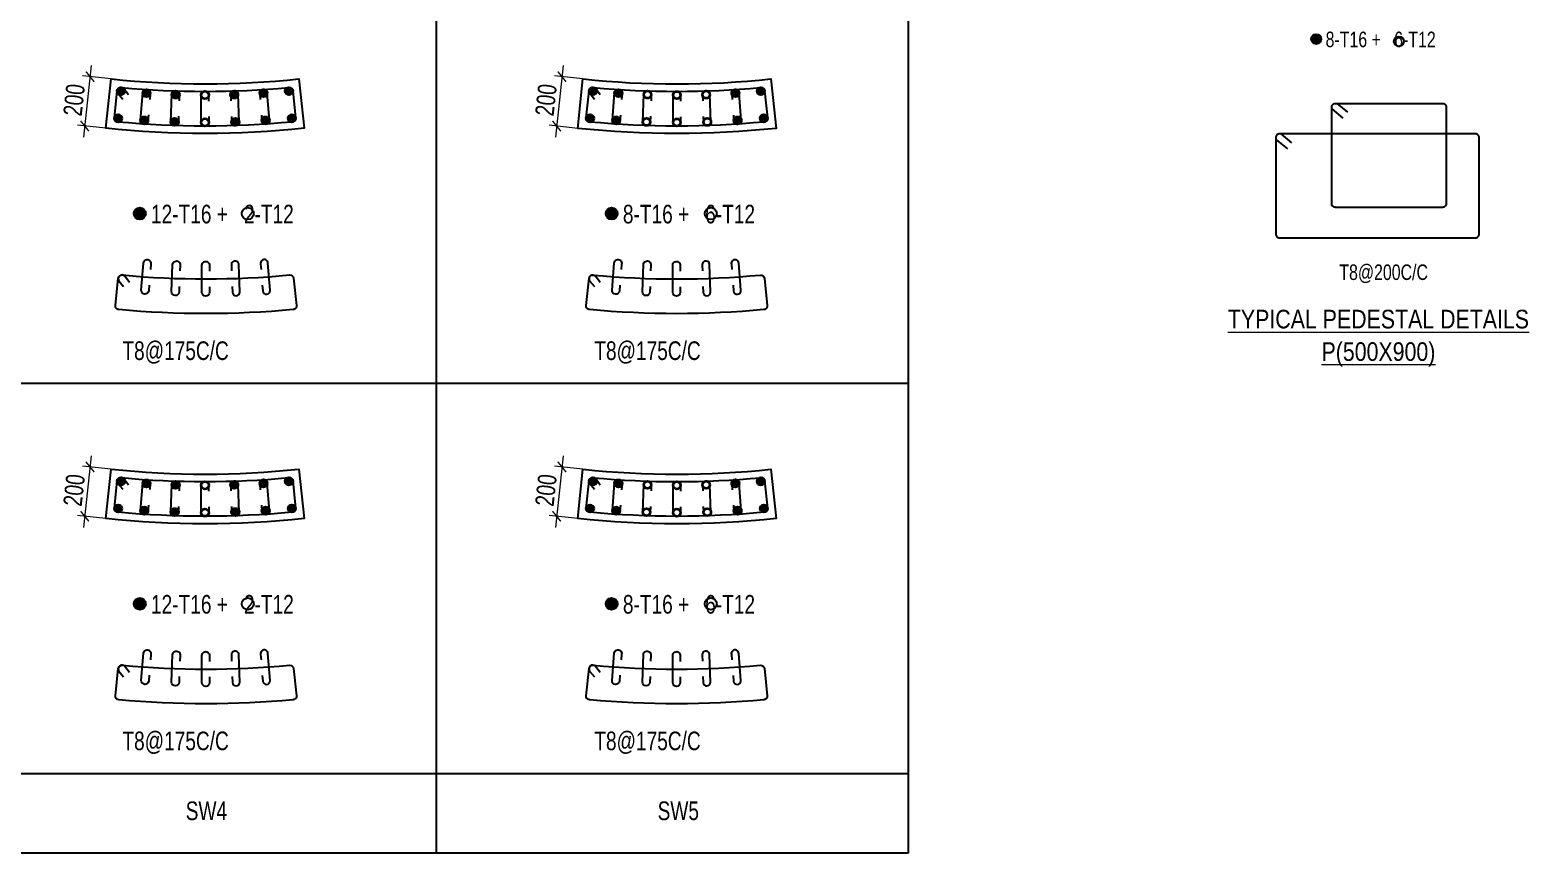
# Model space of a CAD drawing. Header units: millimetres. Extents: x 356 to 40629, y 2483 to 64847.
# Drawn here: x 33773 to 39809, y 2483 to 5798 of the extents above; entities that cross this region are included whole.
import ezdxf

# ---------------------------------------------------------------- set-up
doc = ezdxf.new("R2010")
doc.units = ezdxf.units.MM
for name, color, linetype in [('-S-HIGHER DIA REINF.', 3, 'Continuous'), ('S-TIES', 3, 'Continuous'), ('STR-RC WALL', 4, 'Continuous'), ('TABLE', 11, 'Continuous'), ('Ties', 3, 'Continuous'), ('TXT1', 4, 'Continuous'), ('TXT3', 6, 'Continuous')]:
    doc.layers.add(name, color=color, linetype=linetype)
for name, color, linetype, lineweight in [('STR-COL-DIM', 8, 'Continuous', 18), ('T-COLUMN REINF.', 3, 'Continuous', 35), ('TEXT', 4, 'Continuous', 20)]:
    doc.layers.add(name, color=color, linetype=linetype, lineweight=lineweight)
doc.styles.add('EL', font='swisscl.ttf')
doc.styles.add('sobha sed', font='swisscl.ttf')
doc.dimstyles.new('S-30', dxfattribs={"dimscale": 30, "dimtxt": 2.5, "dimasz": 1.25, "dimexe": 1, "dimexo": 0, "dimgap": 0.5, "dimtad": 1, "dimdec": 0, "dimrnd": 0.0005, "dimzin": 0, "dimdsep": 46, "dimtxsty": 'EL', "dimblk": 'ARCHTICK', "dimcen": 0.09, "dimdle": 1.5, "dimclrd": 251, "dimclre": 251, "dimclrt": 6, "dimadec": 0, "dimazin": 0, "dimtfac": 1, "dimtdec": 0, "dimtofl": 0, "dimtmove": 0, "dimatfit": 3, "dimfxl": 2, "dimtolj": 1, "dimtzin": 0, "dimlwd": -1, "dimlwe": -1, "dimarcsym": 0})

# ---------------------------------------------------------------- blocks, each defined once
blk = doc.blocks.new('_ArchTick')
at = {"color": 0, "linetype": 'ByBlock', "const_width": 0.15}
blk.add_lwpolyline([(-0.5, -0.5), (0.5, 0.5)], dxfattribs=at)
blk = doc.blocks.new('*D354')
at = {"layer": 'TEXT', "color": 251, "linetype": 'Continuous', "transparency": 16777216}
for p, q in [((34020, 4082.9), (33989.2, 3794.5)), ((34100, 4029.1), (33985.4, 4041.3)), ((34078.7, 3830.2), (33964.2, 3842.4))]:
    blk.add_line(p, q, dxfattribs=at)
at = {"layer": 'TEXT', "color": 251, "transparency": 16777216, "xscale": 37.5, "yscale": 37.5, "zscale": 37.5}
for p, rotation in [((34015.3, 4038.2), 83.89452273204304), ((33994, 3839.3), 263.894522732043)]:
    blk.add_blockref('_ArchTick', p, dxfattribs=dict(at, rotation=rotation))
at = {"layer": 'TEXT', "color": 6, "transparency": 16777216, "insert": (33951.5, 3944.4), "char_height": 75, "attachment_point": 5, "rotation": 83.89452, "style": 'EL'}
blk.add_mtext('\\A1;200', dxfattribs=at)
blk = doc.blocks.new('*D346')
at = {"layer": 'TEXT', "color": 251, "linetype": 'Continuous', "transparency": 16777216}
for p, q in [((35920, 4082.8), (35889.2, 3794.4)), ((36000, 4029), (35885.4, 4041.3)), ((35978.7, 3830.1), (35864.2, 3842.4))]:
    blk.add_line(p, q, dxfattribs=at)
at = {"layer": 'TEXT', "color": 251, "transparency": 16777216, "xscale": 37.5, "yscale": 37.5, "zscale": 37.5}
for p, rotation in [((35915.3, 4038.1), 83.89452273205129), ((35894, 3839.2), 263.8945227320513)]:
    blk.add_blockref('_ArchTick', p, dxfattribs=dict(at, rotation=rotation))
at = {"layer": 'TEXT', "color": 6, "transparency": 16777216, "insert": (35851.5, 3944.3), "char_height": 75, "attachment_point": 5, "rotation": 83.89452, "style": 'EL'}
blk.add_mtext('\\A1;200', dxfattribs=at)
blk = doc.blocks.new('*D379')
at = {"layer": 'TEXT', "color": 251, "linetype": 'Continuous', "transparency": 16777216}
for p, q in [((34100, 5600.9), (33985.4, 5613.2)), ((34020, 5654.7), (33989.2, 5366.3)), ((34078.7, 5402), (33964.2, 5414.3))]:
    blk.add_line(p, q, dxfattribs=at)
at = {"layer": 'TEXT', "color": 251, "transparency": 16777216, "xscale": 37.5, "yscale": 37.5, "zscale": 37.5}
for p, rotation in [((34015.3, 5610), 83.89452273204304), ((33994, 5411.1), 263.894522732043)]:
    blk.add_blockref('_ArchTick', p, dxfattribs=dict(at, rotation=rotation))
at = {"layer": 'TEXT', "color": 6, "transparency": 16777216, "insert": (33951.5, 5516.2), "char_height": 75, "attachment_point": 5, "rotation": 83.89452, "style": 'EL'}
blk.add_mtext('\\A1;200', dxfattribs=at)
blk = doc.blocks.new('*D371')
at = {"layer": 'TEXT', "color": 251, "linetype": 'Continuous', "transparency": 16777216}
for p, q in [((35920, 5654.6), (35889.2, 5366.2)), ((36000, 5600.8), (35885.4, 5613.1)), ((35978.7, 5401.9), (35864.2, 5414.2))]:
    blk.add_line(p, q, dxfattribs=at)
at = {"layer": 'TEXT', "color": 251, "transparency": 16777216, "xscale": 37.5, "yscale": 37.5, "zscale": 37.5}
for p, rotation in [((35915.3, 5609.9), 83.89452273205129), ((35894, 5411), 263.8945227320513)]:
    blk.add_blockref('_ArchTick', p, dxfattribs=dict(at, rotation=rotation))
at = {"layer": 'TEXT', "color": 6, "transparency": 16777216, "insert": (35851.5, 5516.1), "char_height": 75, "attachment_point": 5, "rotation": 83.89452, "style": 'EL'}
blk.add_mtext('\\A1;200', dxfattribs=at)

msp = doc.modelspace()

# ---------------------------------------------------------------- hatches: boundary and pattern name
at = {"layer": '-S-HIGHER DIA REINF.'}
h = msp.add_hatch(color=256, dxfattribs=at)
h.dxf.hatch_style = 1
h.paths.add_polyline_path([(34137, 5537, 1), (34142.9, 5566.4, 1)])
h = msp.add_hatch(color=256, dxfattribs=at)
h.dxf.hatch_style = 1
h.paths.add_polyline_path([(34239.6, 5528.8, 1), (34245.5, 5558.3, 1)])
h = msp.add_hatch(color=256, dxfattribs=at)
h.dxf.hatch_style = 1
h.paths.add_polyline_path([(34356.9, 5523.1, 1), (34362.8, 5552.6, 1)])
h = msp.add_hatch(color=256, dxfattribs=at)
h.dxf.hatch_style = 1
h.paths.add_polyline_path([(34593.4, 5523.5, 1), (34599.3, 5552.9, 1)])
h = msp.add_hatch(color=256, dxfattribs=at)
h.dxf.hatch_style = 1
h.paths.add_polyline_path([(34710.8, 5529, 1), (34716.6, 5558.5, 1)])
h = msp.add_hatch(color=256, dxfattribs=at)
h.dxf.hatch_style = 1
h.paths.add_polyline_path([(34819.2, 5537, -1), (34813.3, 5566.4, -1)])
h = msp.add_hatch(color=256, dxfattribs=at)
h.dxf.hatch_style = 1
h.paths.add_polyline_path([(36037, 5536.9, 1), (36042.9, 5566.3, 1)])
h = msp.add_hatch(color=256, dxfattribs=at)
h.dxf.hatch_style = 1
h.paths.add_polyline_path([(36139.6, 5528.8, 1), (36145.5, 5558.2, 1)])
h = msp.add_hatch(color=256, dxfattribs=at)
h.dxf.hatch_style = 1
h.paths.add_polyline_path([(36610.8, 5529, 1), (36616.6, 5558.4, 1)])
h = msp.add_hatch(color=256, dxfattribs=at)
h.dxf.hatch_style = 1
h.paths.add_polyline_path([(36719.2, 5536.9, -1), (36713.3, 5566.3, -1)])
h = msp.add_hatch(color=256, dxfattribs=at)
h.dxf.hatch_style = 1
h.paths.add_polyline_path([(34128.2, 5457.3, -1), (34128.3, 5427.3, -1)])
h = msp.add_hatch(color=256, dxfattribs=at)
h.dxf.hatch_style = 1
h.paths.add_polyline_path([(34230.7, 5419.1, 1), (34236.6, 5448.6, 1)])
h = msp.add_hatch(color=256, dxfattribs=at)
h.dxf.hatch_style = 1
h.paths.add_polyline_path([(34352.8, 5413.9, 1), (34358.7, 5443.3, 1)])
h = msp.add_hatch(color=256, dxfattribs=at)
h.dxf.hatch_style = 1
h.paths.add_polyline_path([(34597.3, 5413.7, 1), (34603.2, 5443.1, 1)])
h = msp.add_hatch(color=256, dxfattribs=at)
h.dxf.hatch_style = 1
h.paths.add_polyline_path([(34719.5, 5419.1, 1), (34725.4, 5448.6, 1)])
h = msp.add_hatch(color=256, dxfattribs=at)
h.dxf.hatch_style = 1
h.paths.add_polyline_path([(34827.9, 5457.3, 1), (34827.8, 5427.3, 1)])
h = msp.add_hatch(color=256, dxfattribs=at)
h.dxf.hatch_style = 1
h.paths.add_polyline_path([(36028.2, 5457.2, -1), (36028.3, 5427.2, -1)])
h = msp.add_hatch(color=256, dxfattribs=at)
h.dxf.hatch_style = 1
h.paths.add_polyline_path([(36130.7, 5419.1, 1), (36136.6, 5448.5, 1)])
h = msp.add_hatch(color=256, dxfattribs=at)
h.dxf.hatch_style = 1
h.paths.add_polyline_path([(36619.5, 5418.9, 1), (36625.4, 5448.3, 1)])
h = msp.add_hatch(color=256, dxfattribs=at)
h.dxf.hatch_style = 1
h.paths.add_polyline_path([(36727.9, 5457.2, 1), (36727.8, 5427.2, 1)])
h = msp.add_hatch(color=256, dxfattribs=at)
h.dxf.hatch_style = 1
h.paths.add_polyline_path([(34137, 3965.2, 1), (34142.9, 3994.6, 1)])
h = msp.add_hatch(color=256, dxfattribs=at)
h.dxf.hatch_style = 1
h.paths.add_polyline_path([(34239.6, 3957, 1), (34245.5, 3986.5, 1)])
h = msp.add_hatch(color=256, dxfattribs=at)
h.dxf.hatch_style = 1
h.paths.add_polyline_path([(34710.8, 3957.2, 1), (34716.6, 3986.6, 1)])
h = msp.add_hatch(color=256, dxfattribs=at)
h.dxf.hatch_style = 1
h.paths.add_polyline_path([(34819.2, 3965.2, -1), (34813.3, 3994.6, -1)])
h = msp.add_hatch(color=256, dxfattribs=at)
h.dxf.hatch_style = 1
h.paths.add_polyline_path([(36037, 3965.1, 1), (36042.9, 3994.5, 1)])
h = msp.add_hatch(color=256, dxfattribs=at)
h.dxf.hatch_style = 1
h.paths.add_polyline_path([(36139.6, 3956.9, 1), (36145.5, 3986.4, 1)])
h = msp.add_hatch(color=256, dxfattribs=at)
h.dxf.hatch_style = 1
h.paths.add_polyline_path([(36610.8, 3957.1, 1), (36616.6, 3986.6, 1)])
h = msp.add_hatch(color=256, dxfattribs=at)
h.dxf.hatch_style = 1
h.paths.add_polyline_path([(36719.2, 3965.1, -1), (36713.3, 3994.5, -1)])
h = msp.add_hatch(color=256, dxfattribs=at)
h.dxf.hatch_style = 1
h.paths.add_polyline_path([(34356.9, 3951.3, 1), (34362.8, 3980.7, 1)])
h = msp.add_hatch(color=256, dxfattribs=at)
h.dxf.hatch_style = 1
h.paths.add_polyline_path([(34593.4, 3951.7, 1), (34599.3, 3981.1, 1)])
h = msp.add_hatch(color=256, dxfattribs=at)
h.dxf.hatch_style = 1
h.paths.add_polyline_path([(34128.2, 3885.5, -1), (34128.3, 3855.5, -1)])
h = msp.add_hatch(color=256, dxfattribs=at)
h.dxf.hatch_style = 1
h.paths.add_polyline_path([(34230.7, 3847.3, 1), (34236.6, 3876.7, 1)])
h = msp.add_hatch(color=256, dxfattribs=at)
h.dxf.hatch_style = 1
h.paths.add_polyline_path([(34352.8, 3842, 1), (34358.7, 3871.5, 1)])
h = msp.add_hatch(color=256, dxfattribs=at)
h.dxf.hatch_style = 1
h.paths.add_polyline_path([(34597.3, 3841.9, 1), (34603.2, 3871.3, 1)])
h = msp.add_hatch(color=256, dxfattribs=at)
h.dxf.hatch_style = 1
h.paths.add_polyline_path([(34719.5, 3847.3, 1), (34725.4, 3876.7, 1)])
h = msp.add_hatch(color=256, dxfattribs=at)
h.dxf.hatch_style = 1
h.paths.add_polyline_path([(34827.9, 3885.5, 1), (34827.8, 3855.5, 1)])
h = msp.add_hatch(color=256, dxfattribs=at)
h.dxf.hatch_style = 1
h.paths.add_polyline_path([(36028.2, 3885.4, -1), (36028.3, 3855.4, -1)])
h = msp.add_hatch(color=256, dxfattribs=at)
h.dxf.hatch_style = 1
h.paths.add_polyline_path([(36130.7, 3847.2, 1), (36136.6, 3876.7, 1)])
h = msp.add_hatch(color=256, dxfattribs=at)
h.dxf.hatch_style = 1
h.paths.add_polyline_path([(36619.5, 3847.1, 1), (36625.4, 3876.5, 1)])
h = msp.add_hatch(color=256, dxfattribs=at)
h.dxf.hatch_style = 1
h.paths.add_polyline_path([(36727.9, 3885.4, 1), (36727.8, 3855.4, 1)])
at = {"layer": 'S-TIES', "ltscale": 7}
h = msp.add_hatch(color=256, dxfattribs=at)
h.dxf.hatch_style = 1
edge = h.paths.add_edge_path()
edge.add_arc((38952.3, 5761.6), 20, 0, 360)
h = msp.add_hatch(color=256, dxfattribs=at)
h.dxf.hatch_style = 1
edge = h.paths.add_edge_path()
edge.add_arc((34215.4, 5058.5), 24, 0, 360)
h = msp.add_hatch(color=256, dxfattribs=at)
h.dxf.hatch_style = 1
edge = h.paths.add_edge_path()
edge.add_arc((36115.4, 5058.4), 24, 0, 360)
h = msp.add_hatch(color=256, dxfattribs=at)
h.dxf.hatch_style = 1
edge = h.paths.add_edge_path()
edge.add_arc((34215.4, 3486.6), 24, 0, 360)
h = msp.add_hatch(color=256, dxfattribs=at)
h.dxf.hatch_style = 1
edge = h.paths.add_edge_path()
edge.add_arc((36115.4, 3486.6), 24, 0, 360)

# ---------------------------------------------------------------- linework, layer by layer
at = {"layer": 'S-TIES', "ltscale": 7, "elevation": 0}
for points in [[(39029.6, 5502.5), (39460.7, 5502.5, -0.414214), (39475.7, 5487.5), (39475.7, 5098.5, -0.414214), (39460.7, 5083.5), (39029.6, 5083.5, -0.414214), (39014.6, 5098.5), (39014.6, 5487.5, -0.414214)], [(38804.2, 4960.7), (39593, 4960.7, 0.414214), (39608, 4975.7), (39608, 5364.8, 0.414214), (39593, 5379.8), (38804.2, 5379.8, 0.414214), (38789.2, 5364.8), (38789.2, 4975.7, 0.414214)]]:
    msp.add_lwpolyline(points, format="xyb", close=True, dxfattribs=at)
for points in [[(39034.9, 5502.5), (39078.4, 5466.5)], [(39014.6, 5480.5), (39059.3, 5442.8)], [(38809.6, 5379.8), (38853, 5343.7)], [(38789.2, 5357.5), (38836.4, 5320)]]:
    msp.add_lwpolyline(points, dxfattribs=at)
at = {"layer": 'S-TIES', "ltscale": 7}
for centre, radius in [((38952.3, 5761.6, 0), 20), ((39285.3, 5752.2, 0), 20), ((34215.4, 5058.5, 0), 24), ((34650.4, 5058.5, 0), 24), ((36115.4, 5058.4, 0), 24), ((36514.4, 5058.4, 0), 24), ((34215.4, 3486.6, 0), 24), ((34650.4, 3486.6, 0), 24), ((36115.4, 3486.6, 0), 24), ((36514.4, 3486.6, 0), 24)]:
    msp.add_circle(centre, radius, dxfattribs=at)
at = {"layer": 'STR-RC WALL', "elevation": 0}
for points in [[(34100, 5600.9, 0.052915), (34856.3, 5600.9), (34877.4, 5402, -0.052923), (34078.7, 5402)], [(36000, 5600.8, 0.052915), (36756.3, 5600.8), (36777.4, 5401.9, -0.052923), (35978.7, 5401.9)], [(34100, 4029.1, 0.052915), (34856.3, 4029.1), (34877.4, 3830.2, -0.052923), (34078.7, 3830.2)], [(36000, 4029, 0.052915), (36756.3, 4029), (36777.4, 3830.1, -0.052923), (35978.7, 3830.1)]]:
    msp.add_lwpolyline(points, format="xyb", close=True, dxfattribs=at)
at = {"layer": 'T-COLUMN REINF.', "color": 3}
for centre in [(34140, 5551.7, 0), (34140, 5551.7, 0), (34242.5, 5543.6, 0), (34242.5, 5543.6, 0), (34359.9, 5537.9, 0), (34359.9, 5537.9, 0), (34596, 5537.9, 0), (34596, 5537.9, 0), (34713.7, 5543.8, 0), (34713.7, 5543.8, 0), (34816.3, 5551.7, 0), (34816.3, 5551.7, 0), (36040, 5551.6, 0), (36040, 5551.6, 0), (36142.5, 5543.5, 0), (36142.5, 5543.5, 0), (36259.9, 5537.8, 0), (36259.9, 5537.8, 0), (36496, 5537.8, 0), (36496, 5537.8, 0), (36613.7, 5543.7, 0), (36613.7, 5543.7, 0), (36716.3, 5551.6, 0), (36716.3, 5551.6, 0), (34478, 5536, 0), (34478, 5536, 0), (36378, 5535.9, 0), (36378, 5535.9, 0), (34128.3, 5442.3, 0), (34128.3, 5442.3, 0), (34233.6, 5433.8, 0), (34233.6, 5433.8, 0), (34355.8, 5427.9, 0), (34355.8, 5427.9, 0), (34478, 5425.9, 0), (34478, 5425.9, 0), (34600.3, 5427.9, 0), (34600.3, 5427.9, 0), (34722.5, 5433.9, 0), (34722.5, 5433.9, 0), (34827.9, 5442.3, 0), (34827.9, 5442.3, 0), (36028.3, 5442.2, 0), (36028.3, 5442.2, 0), (36133.6, 5433.8, 0), (36133.6, 5433.8, 0), (36255.8, 5427.8, 0), (36255.8, 5427.8, 0), (36378, 5425.8, 0), (36378, 5425.8, 0), (36500.3, 5427.8, 0), (36500.3, 5427.8, 0), (36622.5, 5433.8, 0), (36622.5, 5433.8, 0), (36727.9, 5442.2, 0), (36727.9, 5442.2, 0), (34140, 3979.9, 0), (34140, 3979.9, 0), (34242.5, 3971.7, 0), (34242.5, 3971.7, 0), (34713.7, 3971.9, 0), (34713.7, 3971.9, 0), (34816.3, 3979.9, 0), (34816.3, 3979.9, 0), (36040, 3979.8, 0), (36040, 3979.8, 0), (36142.5, 3971.7, 0), (36142.5, 3971.7, 0), (36613.7, 3971.9, 0), (36613.7, 3971.9, 0), (36716.3, 3979.8, 0), (36716.3, 3979.8, 0), (34359.9, 3966, 0), (34359.9, 3966, 0), (34478, 3964.1, 0), (34478, 3964.1, 0), (34596, 3966.1, 0), (34596, 3966.1, 0), (36259.9, 3966, 0), (36259.9, 3966, 0), (36378, 3964.1, 0), (36378, 3964.1, 0), (36496, 3966, 0), (36496, 3966, 0), (34128.3, 3870.5, 0), (34128.3, 3870.5, 0), (34233.6, 3862, 0), (34233.6, 3862, 0), (34355.8, 3856.1, 0), (34355.8, 3856.1, 0), (34478, 3854.1, 0), (34478, 3854.1, 0), (34600.3, 3856.1, 0), (34600.3, 3856.1, 0), (34722.5, 3862, 0), (34722.5, 3862, 0), (34827.9, 3870.5, 0), (34827.9, 3870.5, 0), (36028.3, 3870.4, 0), (36028.3, 3870.4, 0), (36133.6, 3861.9, 0), (36133.6, 3861.9, 0), (36255.8, 3856, 0), (36255.8, 3856, 0), (36378, 3854, 0), (36378, 3854, 0), (36500.3, 3856, 0), (36500.3, 3856, 0), (36622.5, 3862, 0), (36622.5, 3862, 0), (36727.9, 3870.4, 0), (36727.9, 3870.4, 0)]:
    msp.add_circle(centre, 15, dxfattribs=at)
at = {"layer": 'TABLE', "ltscale": 10}
for p, q in [((35409.4, 9308.6, 0), (35409.4, 2482.8, 0)), ((37309.4, 9308.6, 0), (37309.4, 2482.8, 0)), ((22927.1, 4375.6, 0), (37309.4, 4375.6, 0)), ((22927.1, 2803.8, 0), (37309.4, 2803.8, 0)), ((37309.4, 2482.8, 0), (22927.1, 2482.8, 0))]:
    msp.add_line(p, q, dxfattribs=at)
at = {"layer": 'Ties', "ltscale": 7, "elevation": 0}
for points in [[(34141.4, 5566.6, 0.0467), (34814.9, 5566.6, -0.41064), (34831.2, 5553.3), (34842.8, 5443.9, -0.41768), (34829.3, 5427.4, -0.046887), (34126.9, 5427.3, -0.417989), (34113.3, 5443.9), (34125.1, 5553.3, -0.410346)], [(36041.4, 5566.5, 0.0467), (36714.9, 5566.5, -0.41064), (36731.2, 5553.2), (36742.8, 5443.8, -0.41768), (36729.3, 5427.3, -0.046887), (36026.9, 5427.3, -0.417989), (36013.3, 5443.8), (36025.1, 5553.2, -0.410346)], [(34145.2, 4811.2, 0.0467), (34818.7, 4811.2, -0.41064), (34835.1, 4797.8), (34846.6, 4688.4, -0.41768), (34833.1, 4671.9, -0.046887), (34130.7, 4671.9, -0.417989), (34117.2, 4688.4), (34128.9, 4797.9, -0.410346)], [(36040.7, 4811.1, 0.0467), (36714.2, 4811.1, -0.41064), (36730.5, 4797.7), (36742.1, 4688.4, -0.41768), (36728.6, 4671.8, -0.046887), (36026.2, 4671.8, -0.417989), (36012.7, 4688.4), (36024.4, 4797.8, -0.410346)], [(34141.4, 3994.8, 0.0467), (34814.9, 3994.8, -0.41064), (34831.2, 3981.4), (34842.8, 3872.1, -0.41768), (34829.3, 3855.5, -0.046887), (34126.9, 3855.5, -0.417989), (34113.3, 3872.1), (34125.1, 3981.5, -0.410346)], [(36041.4, 3994.7, 0.0467), (36714.9, 3994.7, -0.41064), (36731.2, 3981.4), (36742.8, 3872, -0.41768), (36729.3, 3855.5, -0.046887), (36026.9, 3855.4, -0.417989), (36013.3, 3872), (36025.1, 3981.4, -0.410346)], [(34145.2, 3239.4, 0.0467), (34818.7, 3239.4, -0.41064), (34835.1, 3226), (34846.6, 3116.6, -0.41768), (34833.1, 3100.1, -0.046887), (34130.7, 3100.1, -0.417989), (34117.2, 3116.6), (34128.9, 3226, -0.410346)], [(36040.7, 3239.3, 0.0467), (36714.2, 3239.3, -0.41064), (36730.5, 3225.9), (36742.1, 3116.5, -0.41768), (36728.6, 3100, -0.046887), (36026.2, 3100, -0.417989), (36012.7, 3116.5), (36024.4, 3226, -0.410346)]]:
    msp.add_lwpolyline(points, format="xyb", close=True, dxfattribs=at)
for points in [[(34169.8, 5536.8), (34151.3, 5561.5, 0.946347), (34127.6, 5543.2), (34146.7, 5519.8)], [(34250.4, 5455.7), (34248.6, 5432.7), (34248.6, 5432.7, -0.986431), (34218.7, 5435), (34227.5, 5544.4, -1.083658), (34257.2, 5540.3), (34255.5, 5518.3)], [(34371.6, 5450.4), (34370.8, 5427.4), (34370.8, 5427.4, -0.986431), (34340.8, 5428.3), (34344.8, 5538.1, -1.083658), (34374.6, 5535.3), (34373.9, 5513.2)], [(34705.7, 5455.4), (34707.5, 5432.4), (34707.5, 5432.4, 0.986431), (34737.4, 5434.6), (34728.7, 5544.1, 1.083658), (34699, 5540), (34700.7, 5518)], [(36069.8, 5536.7), (36051.3, 5561.4, 0.946347), (36027.6, 5543.1), (36046.7, 5519.7)], [(36150.4, 5455.6), (36148.6, 5432.7), (36148.6, 5432.7, -0.986431), (36118.7, 5434.9), (36127.5, 5544.3, -1.083658), (36157.2, 5540.2), (36155.5, 5518.2)], [(36271.6, 5450.3), (36270.8, 5427.3), (36270.8, 5427.3, -0.986431), (36240.8, 5428.2), (36244.8, 5538, -1.083658), (36274.6, 5535.2), (36273.9, 5513.1)], [(36605.7, 5455.3), (36607.5, 5432.3), (36607.5, 5432.3, 0.986431), (36637.4, 5434.5), (36628.7, 5544, 1.083658), (36599, 5539.9), (36600.7, 5517.9)], [(34493, 5449), (34493, 5426), (34493, 5426, -0.986431), (34463, 5425.8), (34463, 5535.6, -1.083658), (34492.9, 5533.9), (34492.9, 5511.8)], [(34584.5, 5450.2), (34585.3, 5427.3), (34585.3, 5427.3, 0.986431), (34615.3, 5428.1), (34611.4, 5537.9, 1.083658), (34581.6, 5535.1), (34582.3, 5513)], [(36393, 5448.9), (36393, 5425.9), (36393, 5425.9, -0.986431), (36363, 5425.7), (36363, 5535.5, -1.083658), (36392.9, 5533.8), (36392.9, 5511.7)], [(36484.5, 5450.2), (36485.3, 5427.2), (36485.3, 5427.2, 0.986431), (36515.3, 5428), (36511.4, 5537.8, 1.083658), (36481.6, 5535), (36482.3, 5512.9)], [(34253.5, 4770.5), (34251.6, 4747.6), (34251.6, 4747.6, -0.986431), (34221.7, 4749.8), (34230.6, 4859.3, -1.083658), (34260.2, 4855.2), (34258.5, 4833.1)], [(34374.7, 4765.2), (34373.8, 4742.3), (34373.8, 4742.3, -0.986431), (34343.8, 4743.2), (34347.9, 4852.9, -1.083658), (34377.7, 4850.1), (34376.9, 4828)], [(34496, 4763.8), (34496, 4740.8), (34496, 4740.8, -0.986431), (34466, 4740.6), (34466, 4850.5, -1.083658), (34495.9, 4848.8), (34496, 4826.7)], [(34587.5, 4765.1), (34588.4, 4742.1), (34588.4, 4742.1, 0.986431), (34618.3, 4743), (34614.4, 4852.7, 1.083658), (34584.6, 4850), (34585.4, 4827.9)], [(34708.7, 4770.2), (34710.5, 4747.3), (34710.5, 4747.3, 0.986431), (34740.5, 4749.5), (34731.7, 4858.9, 1.083658), (34702.1, 4854.9), (34703.8, 4832.8)], [(36148.9, 4770.4), (36147.1, 4747.5), (36147.1, 4747.5, -0.986431), (36117.1, 4749.7), (36126, 4859.2, -1.083658), (36155.7, 4855.1), (36153.9, 4833)], [(36270.1, 4765.2), (36269.2, 4742.2), (36269.2, 4742.2, -0.986431), (36239.3, 4743.1), (36243.3, 4852.8, -1.083658), (36273.1, 4850), (36272.4, 4827.9)], [(36391.5, 4763.8), (36391.5, 4740.8), (36391.5, 4740.8, -0.986431), (36361.5, 4740.6), (36361.5, 4850.4, -1.083658), (36391.4, 4848.7), (36391.4, 4826.6)], [(36483, 4765), (36483.8, 4742), (36483.8, 4742, 0.986431), (36513.8, 4742.9), (36509.9, 4852.6, 1.083658), (36480, 4849.9), (36480.8, 4827.8)], [(36604.1, 4770.1), (36606, 4747.2), (36606, 4747.2, 0.986431), (36635.9, 4749.4), (36627.2, 4858.8, 1.083658), (36597.5, 4854.8), (36599.2, 4832.7)], [(34173.7, 4781.4), (34155.2, 4806.1, 0.946347), (34131.5, 4787.8), (34150.6, 4764.3)], [(36069.1, 4781.3), (36050.6, 4806, 0.946347), (36026.9, 4787.7), (36046, 4764.3)], [(34169.8, 3965), (34151.3, 3989.7, 0.946347), (34127.6, 3971.4), (34146.7, 3948)], [(34250.4, 3883.8), (34248.6, 3860.9), (34248.6, 3860.9, -0.986431), (34218.7, 3863.1), (34227.5, 3972.6, -1.083658), (34257.2, 3968.5), (34255.5, 3946.5)], [(34705.7, 3883.5), (34707.5, 3860.6), (34707.5, 3860.6, 0.986431), (34737.4, 3862.8), (34728.7, 3972.3, 1.083658), (34699, 3968.2), (34700.7, 3946.2)], [(36069.8, 3964.9), (36051.3, 3989.6, 0.946347), (36027.6, 3971.3), (36046.7, 3947.9)], [(36150.4, 3883.8), (36148.6, 3860.8), (36148.6, 3860.8, -0.986431), (36118.7, 3863.1), (36127.5, 3972.5, -1.083658), (36157.2, 3968.4), (36155.5, 3946.4)], [(36605.7, 3883.5), (36607.5, 3860.5), (36607.5, 3860.5, 0.986431), (36637.4, 3862.7), (36628.7, 3972.2, 1.083658), (36599, 3968.1), (36600.7, 3946.1)], [(34371.6, 3878.6), (34370.8, 3855.6), (34370.8, 3855.6, -0.986431), (34340.8, 3856.5), (34344.8, 3966.2, -1.083658), (34374.6, 3963.4), (34373.9, 3941.3)], [(34493, 3877.2), (34493, 3854.2), (34493, 3854.2, -0.986431), (34463, 3854), (34463, 3963.8, -1.083658), (34492.9, 3962.1), (34492.9, 3940)], [(34584.5, 3878.4), (34585.3, 3855.4), (34585.3, 3855.4, 0.986431), (34615.3, 3856.3), (34611.4, 3966.1, 1.083658), (34581.6, 3963.3), (34582.3, 3941.2)], [(36271.6, 3878.5), (36270.8, 3855.5), (36270.8, 3855.5, -0.986431), (36240.8, 3856.4), (36244.8, 3966.2, -1.083658), (36274.6, 3963.4), (36273.9, 3941.3)], [(36393, 3877.1), (36393, 3854.1), (36393, 3854.1, -0.986431), (36363, 3853.9), (36363, 3963.7, -1.083658), (36392.9, 3962), (36392.9, 3939.9)], [(36484.5, 3878.3), (36485.3, 3855.4), (36485.3, 3855.4, 0.986431), (36515.3, 3856.2), (36511.4, 3966, 1.083658), (36481.6, 3963.2), (36482.3, 3941.1)], [(34253.5, 3198.7), (34251.6, 3175.8), (34251.6, 3175.8, -0.986431), (34221.7, 3178), (34230.6, 3287.4, -1.083658), (34260.2, 3283.3), (34258.5, 3261.3)], [(34374.7, 3193.4), (34373.8, 3170.4), (34373.8, 3170.4, -0.986431), (34343.8, 3171.3), (34347.9, 3281.1, -1.083658), (34377.7, 3278.3), (34376.9, 3256.2)], [(34496, 3192), (34496, 3169), (34496, 3169, -0.986431), (34466, 3168.8), (34466, 3278.6, -1.083658), (34495.9, 3276.9), (34496, 3254.8)], [(34587.5, 3193.3), (34588.4, 3170.3), (34588.4, 3170.3, 0.986431), (34618.3, 3171.2), (34614.4, 3280.9, 1.083658), (34584.6, 3278.1), (34585.4, 3256.1)], [(34708.7, 3198.4), (34710.5, 3175.5), (34710.5, 3175.5, 0.986431), (34740.5, 3177.6), (34731.7, 3287.1, 1.083658), (34702.1, 3283), (34703.8, 3261)], [(36148.9, 3198.6), (36147.1, 3175.7), (36147.1, 3175.7, -0.986431), (36117.1, 3177.9), (36126, 3287.4, -1.083658), (36155.7, 3283.3), (36153.9, 3261.2)], [(36270.1, 3193.3), (36269.2, 3170.4), (36269.2, 3170.4, -0.986431), (36239.3, 3171.3), (36243.3, 3281, -1.083658), (36273.1, 3278.2), (36272.4, 3256.1)], [(36391.5, 3191.9), (36391.5, 3168.9), (36391.5, 3168.9, -0.986431), (36361.5, 3168.7), (36361.5, 3278.6, -1.083658), (36391.4, 3276.9), (36391.4, 3254.8)], [(36483, 3193.2), (36483.8, 3170.2), (36483.8, 3170.2, 0.986431), (36513.8, 3171.1), (36509.9, 3280.8, 1.083658), (36480, 3278.1), (36480.8, 3256)], [(36604.1, 3198.3), (36606, 3175.4), (36606, 3175.4, 0.986431), (36635.9, 3177.6), (36627.2, 3287, 1.083658), (36597.5, 3283), (36599.2, 3260.9)], [(34173.7, 3209.6), (34155.2, 3234.2, 0.946347), (34131.5, 3215.9), (34150.6, 3192.5)], [(36069.1, 3209.5), (36050.6, 3234.2, 0.946347), (36026.9, 3215.9), (36046, 3192.4)]]:
    msp.add_lwpolyline(points, format="xyb", dxfattribs=at)

# ---------------------------------------------------------------- texts
at = {"layer": 'STR-COL-DIM', "color": 6, "style": 'sobha sed'}
for s, p in [('SW4', (34400.5, 2615.4, 0)), ('SW5', (36300.5, 2615.4, 0))]:
    msp.add_text(s, height=75, dxfattribs=at).set_placement(p)
for s, insert, char_height, width, attachment_point in [('8-T16 +   6-T12', (38990, 5791.3, 0), 62.5, 636.777, 1), ('12-T16 +   2-T12', (34260.7, 5094.1, 0), 75, 764.133, 1), ('8-T16 +   6-T12', (36160.7, 5094, 0), 75, 764.133, 1), ('{\\fArial Narrow|b0|i0|c0|p34;\\LTYPICAL PEDESTAL DETAILS }', (39202.8, 4671.1, 849), 75, 8422.892, 2), ('{\\fArial Narrow|b0|i0|c0|p34;\\LP(500X900)}', (39202.8, 4540.1, 849), 75, 8422.892, 2), ('12-T16 +   2-T12', (34260.7, 3522.3, 0), 75, 764.133, 1), ('8-T16 +   6-T12', (36160.7, 3522.2, 0), 75, 764.133, 1)]:
    msp.add_mtext(s, dxfattribs=dict(at, insert=insert, char_height=char_height, width=width, attachment_point=attachment_point))
at = {"layer": 'TXT1', "ltscale": 3000, "style": 'sobha sed'}
for p in [(34145.6, 4468.8, 0), (36045.6, 4468.8, 0), (34145.6, 2897, 0), (36045.6, 2897, 0)]:
    msp.add_text('T8@175C/C', height=75, dxfattribs=at).set_placement(p)
at = {"layer": 'TXT3', "color": 4, "ltscale": 7, "style": 'sobha sed'}
msp.add_text('T8@200C/C', height=62.5, dxfattribs=at).set_placement((39045.3, 4791.1, 0))

# ---------------------------------------------------------------- dimensions: what is measured, and where the dimension line sits
at = {"layer": 'TEXT'}
for p1, p2, picture, middle in [((34100, 5600.9, 0), (34078.7, 5402, 0), '*D379', (33951.5, 5516.2, 0)), ((36000, 5600.8, 0), (35978.7, 5401.9, 0), '*D371', (35851.5, 5516.1, 0)), ((34100, 4029.1, 0), (34078.7, 3830.2, 0), '*D354', (33951.5, 3944.4, 0)), ((36000, 4029, 0), (35978.7, 3830.1, 0), '*D346', (35851.5, 3944.3, 0))]:
    dim = msp.add_aligned_dim(p1=p1, p2=p2, distance=-85.2, dimstyle='S-30', override={"dimarcsym": 1}, dxfattribs=at)
    dim.commit()
    dim.dimension.update_dxf_attribs({"geometry": picture, "text_midpoint": middle})

doc.saveas('drawing.dxf')
